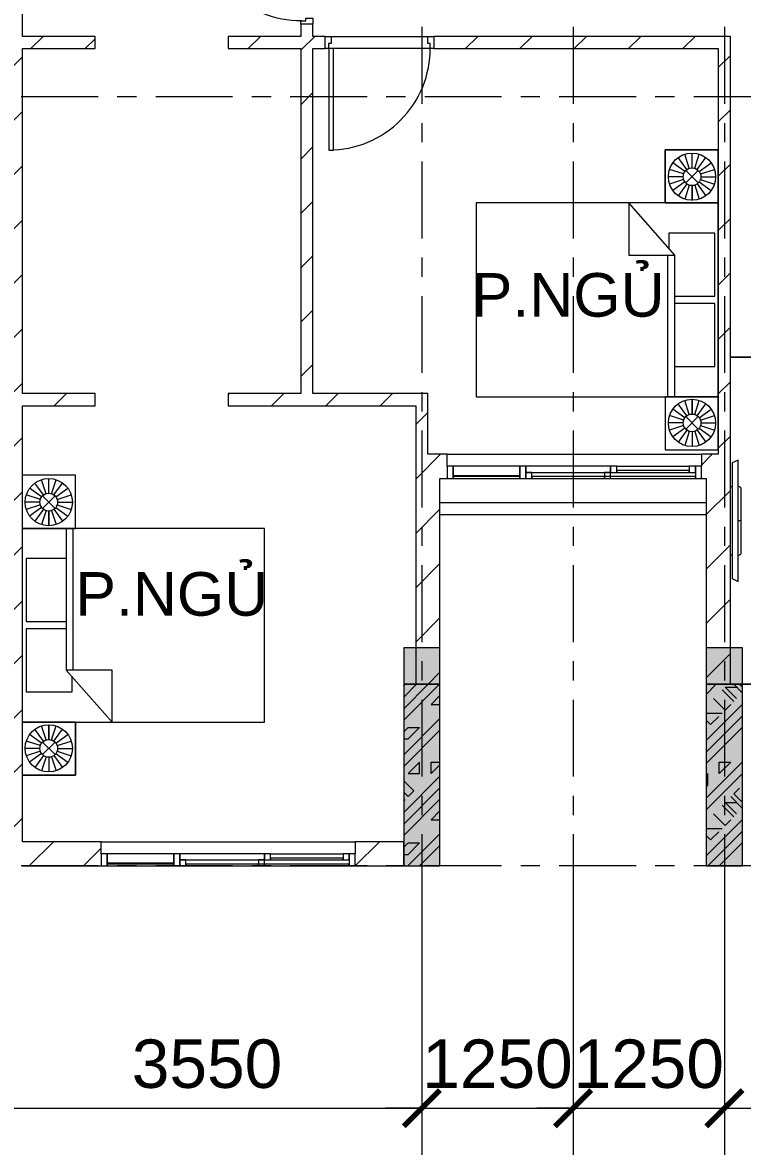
# Model space of a CAD drawing. Header units: millimetres. Extents: x -20144 to 117103, y -11426 to 48263.
# Drawn here: x 91151 to 97101, y -2317 to 6965 of the extents above; entities that cross this region are included whole.
import ezdxf

# ---------------------------------------------------------------- set-up
doc = ezdxf.new("R2010")
doc.units = ezdxf.units.MM
doc.linetypes.add('Grid Line', pattern=[22.225, 12.7, -3.175, 3.175, -3.175])
for name, color, linetype, lineweight in [('CHU', 181, 'Continuous', 5), ('CUA', 31, 'Continuous', 9), ('DIM', 1, 'Continuous', 5), ('HATCH-TUONG', 152, 'Continuous', 9), ('NET CAT', 3, 'Continuous', 5), ('NET-CAT', 3, 'Continuous', 9), ('NET-THAY', 2, 'Continuous', 15), ('THIET BI', 44, 'Continuous', 5), ('TRUC', 225, 'Continuous', 5)]:
    doc.layers.add(name, color=color, linetype=linetype, lineweight=lineweight)
doc.styles.add('Arial_4', font='arial.ttf', dxfattribs={"height": 360})
doc.styles.add('TA1', font='arial.ttf')
doc.dimstyles.new('D_200_KTx2', dxfattribs={"dimtxt": 400, "dimasz": 300, "dimexe": 300, "dimexo": 300, "dimgap": 160, "dimtad": 1, "dimdec": 0, "dimzin": 9, "dimtxsty": 'TA1', "dimblk": 'ARCHTICK', "dimcen": 1, "dimdle": 300, "dimclrd": 256, "dimclre": 256, "dimclrt": 7, "dimadec": 0, "dimazin": 0, "dimtfac": 1, "dimtdec": 0, "dimtix": 1, "dimtmove": 1, "dimatfit": 3, "dimldrblk": 'ARCHTICK', "dimfxl": 1, "dimtolj": 1, "dimtzin": 0, "dimlwd": -1, "dimlwe": -1, "dimarcsym": 0})
pattern_1 = [(45, (71095.25, 0), (-476.246, 476.246), []), (45, (71190.5, 0), (-476.246, 476.246), []), (45, (71000, 0), (-476.246, 476.246), []), (45, (71476.25, 0), (-476.246, 476.246), []), (45, (71571.5, 0), (-476.246, 476.246), []), (0, (71381, 95.25), (0, 952.5), [95.25, -857.25]), (0, (71476.25, 190.5), (0, 952.5), [95.25, -857.25]), (45, (71381, 95.25), (0, 952.491), [134.683, -1212.342]), (45, (71476.25, 95.25), (0, 952.491), [134.683, -1212.342]), (0, (71381, 95.25), (0, 952.5), [95.25, -857.25]), (90, (70904.75, 95.25), (-952.5, 6e-14), [95.25, -857.25]), (90, (71000, 95.25), (-952.5, 6e-14), [190.5, -762]), (45, (70904.75, 190.5), (0, 952.491), [134.683, -1212.342]), (90, (71762, 381), (-952.5, 6e-14), [95.25, -857.25]), (0, (71666.75, 381), (0, 952.5), [95.25, -857.25]), (45, (71666.75, 381), (0, 952.491), [134.683, -1212.342]), (0, (71857.25, 95.25), (0, 952.5), [95.25, -857.25]), (0, (71857.25, 571.5), (0, 952.5), [95.25, -857.25]), (90, (72047.75, 666.75), (-952.5, 6e-14), [95.25, -857.25]), (45, (71857.25, 571.5), (0, 952.491), [269.367, -1077.66]), (45, (71952.5, 571.5), (0, 952.491), [134.683, -1212.342]), (45, (72143, 762), (0, 952.491), [134.683, -1212.342]), (0, (72143, 857.25), (0, 952.5), [95.25, -857.25]), (90, (72143, 762), (-952.5, 6e-14), [95.25, -857.25]), (0, (71476.25, 762), (0, 952.5), [95.25, -857.25]), (0, (71666.75, 857.25), (0, 952.5), [95.25, -857.25]), (90, (71571.5, 762), (-952.5, 6e-14), [95.25, -857.25]), (90, (71666.75, 762), (-952.5, 6e-14), [95.25, -857.25]), (45, (71476.25, 762), (0, 952.491), [134.684, -1212.342]), (45, (71666.75, 762), (0, 952.491), [134.684, -1212.342]), (135, (71119, 214.8), (-952.491, 6e-14), [134.683, -1212.342]), (135, (71238.1, 333.4), (-952.491, 6e-14), [134.683, -1212.342]), (135, (71309.56, 404.8), (-952.491, 6e-14), [134.683, -1212.342]), (135, (71333.4, 428.6), (-952.491, 6e-14), [134.683, -1212.342]), (135, (71381, 476.25), (-952.491, 6e-14), [134.684, -1212.342]), (135, (71404.8, 500.06), (-952.491, 6e-14), [134.683, -1212.342]), (135, (71476.25, 571.5), (-952.491, 6e-14), [134.684, -1212.342]), (135, (71523.9, 619.1), (-952.491, 6e-14), [134.684, -1212.342]), (45, (71119, 214.8), (0, 952.491), [95.25, -1251.775]), (45, (71238.1, 333.4), (0, 952.491), [67.36, -1279.665]), (45, (71404.8, 500.06), (0, 952.491), [67.36, -1279.665]), (45, (71309.56, 595.3), (0, 952.491), [67.36, -1279.665]), (45, (71476.25, 571.5), (0, 952.491), [67.36, -1279.665]), (45, (71381, 666.75), (0, 952.491), [67.36, -1279.665]), (0, (71024.2, 309.5), (0, 952.5), [190.043, -762.457]), (0, (71238.1, 523.9), (0, 952.5), [95.25, -857.25])]
pattern_2 = [(45, (71000, 0), (-224.5064, 224.5064), [])]

# ---------------------------------------------------------------- blocks, each defined once
blk = doc.blocks.new('ALC1807-ASCENT PLAZA-KET CAU 1_rvt-1-MẶT BẰNG TẦNG 5 ĐẾN TẦNG 22')
at = {"layer": 'NET CAT'}
for points in [[(23600.5, -0.1), (23600.5, 1799.9), (23300.5, 1799.9), (23300.5, -0.1)], [(26100.5, -0.1), (26100.5, 1799.9), (25800.5, 1799.9), (25800.5, -0.1)]]:
    blk.add_hatch(color=7, dxfattribs=at).paths.add_polyline_path(points, flags=0)
at = {"layer": 'NET CAT', "color": 90, "lineweight": 13}
for p, q in [((23600.5, 1799.9), (23300.5, 1799.9)), ((23300.5, 1799.9), (23300.5, -0.1)), ((23600.5, -0.1), (23600.5, 1799.9)), ((26100.5, 1799.9), (25800.5, 1799.9)), ((25800.5, 1799.9), (25800.5, -0.1)), ((26100.5, -0.1), (26100.5, 1799.9)), ((23300.5, -0.1), (23600.5, -0.1)), ((25800.5, -0.1), (26100.5, -0.1))]:
    blk.add_line(p, q, dxfattribs=at)
blk = doc.blocks.new('X-TV - X-TV-V99-MẶT BẰNG TẦNG 23')
at = {"layer": 'THIET BI'}
for p, q in [((0, -300), (0, -10)), ((0, -10), (0, -300)), ((872.5, -25), (850, -75)), ((850, -75), (1850, -75)), ((1827.5, -25), (872.5, -25)), ((1350, -100), (1350, -75)), ((1850, -75), (1827.5, -25)), ((2699.9, -10), (2699.9, -300)), ((2699.9, -300), (2699.9, -10)), ((1090, -100), (1610, -100)), ((2699.9, -300), (0, -300)), ((0, -300), (2699.9, -300))]:
    blk.add_line(p, q, dxfattribs=at)
for centre, start_param, end_param in [((1090, -25), 0.904364, 1.570796), ((1090, -75), 1.570796, 3.141593), ((1610, -75), 3.141593, 4.712389), ((1610, -25), 4.712389, 5.378821)]:
    blk.add_ellipse(centre, major_axis=(0, 25), ratio=0.9, start_param=start_param, end_param=end_param, dxfattribs=at)
blk = doc.blocks.new('CUA PHONG NGU - Type 1-368226-MẶT BẰNG TẦNG 23')
at = {"layer": 'CUA', "lineweight": 5}
for p, q in [((-348.5, -52.3), (-348.5, 47.7)), ((-348.5, 47.7), (-298.5, 47.7)), ((-298.5, 47.7), (-298.5, -11.3)), ((501.5, 47.7), (551.5, 47.7)), ((501.5, -11.3), (501.5, 47.7)), ((551.5, 47.7), (551.5, -52.3)), ((-318.5, -52.3), (-348.5, -52.3)), ((-318.5, -11.3), (-318.5, -52.3)), ((-298.5, -11.3), (-318.5, -11.3)), ((521.5, -11.3), (501.5, -11.3)), ((521.5, -52.3), (521.5, -11.3)), ((551.5, -52.3), (521.5, -52.3))]:
    blk.add_line(p, q, dxfattribs=at)
at = {"layer": 'CUA'}
for p, q in [((-277.5, -52.3), (-317.5, -52.3)), ((-317.5, -52.3), (-317.5, -890.3)), ((-277.5, -890.3), (-277.5, -52.3)), ((-317.5, -890.3), (-277.5, -890.3))]:
    blk.add_line(p, q, dxfattribs=at)
at = {"layer": 'CUA', "lineweight": 5}
blk.add_arc((-317.5, -52.3), 838, 270, 0.5, dxfattribs=at)
blk = doc.blocks.new('X-PHONG NGU 2 - X-PHONG NGU 2_Recovery_-378306-MẶT BẰNG TẦNG 23')
at = {"layer": 'CUA'}
for p, q in [((-1000, 0), (-1050, 0)), ((-1050, 0), (-1050, -100)), ((-450, 0), (-1000, 0)), ((-1000, 0), (-1000, -75)), ((-1000, -100), (-1000, 0)), ((-450, -75), (-450, 0)), ((-400, 0), (-450, 0)), ((-450, 0), (-450, -100)), ((300, 0), (-400, 0)), ((-400, 0), (-400, -50)), ((-400, -100), (-400, 0)), ((300, -50), (300, 0)), ((350, 0), (300, 0)), ((300, 0), (300, -50)), ((350, -50), (350, 0)), ((350, 0), (950, 0)), ((1000, 0), (950, 0)), ((950, 0), (950, -50)), ((1050, 0), (1000, 0)), ((1000, 0), (1000, -100)), ((1000, -50), (1000, 0)), ((1050, -100), (1050, 0)), ((-1000, -75), (-450, -75)), ((-450, -85), (-1000, -85)), ((-1000, -85), (-1000, -100)), ((-450, -100), (-450, -85)), ((-400, -50), (300, -50)), ((-350, -50), (-400, -50)), ((-400, -50), (-400, -100)), ((-350, -100), (-350, -50)), ((250, -85), (-350, -85)), ((-350, -85), (-350, -100)), ((300, -50), (250, -50)), ((250, -50), (250, -100)), ((1000, -85), (250, -85)), ((250, -85), (250, -100)), ((250, -100), (250, -85)), ((300, -50), (350, -50)), ((300, -100), (300, -50)), ((950, -35), (350, -35)), ((350, -35), (350, -50)), ((350, -50), (950, -50)), ((950, -50), (950, -35)), ((950, -50), (1000, -50)), ((1000, -100), (1000, -85)), ((-1050, -100), (-1000, -100)), ((-1000, -100), (-450, -100)), ((-450, -100), (-400, -100)), ((-400, -100), (-350, -100)), ((-350, -100), (250, -100)), ((250, -100), (1000, -100)), ((250, -100), (300, -100)), ((1000, -100), (1050, -100))]:
    blk.add_line(p, q, dxfattribs=at)
blk = doc.blocks.new('X-GIUONG - X-GIUONG-V97-MẶT BẰNG TẦNG 23')
at = {"layer": 'THIET BI'}
for p, q in [((-1239, -0.1), (-1239, -439)), ((-1239, -439), (-1239, -0.1)), ((-1059.6, -158.2), (-1131.2, -59.5)), ((-1039.2, -147.8), (-1076.9, -31.8)), ((-1016.6, -144.2), (-1016.6, -22.2)), ((-993.9, -147.8), (-956.3, -31.8)), ((-973.5, -158.2), (-901.9, -59.5)), ((-800, -439), (-800, -0.1)), ((-800, -0.1), (-800, -2000)), ((-800, -0.1), (-800, -439)), ((-800, -0.1), (-800, -2000)), ((-550, -30), (-550, -410)), ((-30, -30), (-550, -30)), ((-30, -360), (-30, -30)), ((30, -30), (30, -360)), ((550, -30), (30, -30)), ((550, -360), (550, -30)), ((800, -0.1), (800, -439)), ((800, -2000), (800, -0.1)), ((800, -0.1), (800, -439)), ((800, -2000), (800, -0.1)), ((973.5, -158.2), (901.9, -59.5)), ((993.9, -147.8), (956.3, -31.8)), ((1016.6, -144.2), (1016.6, -22.2)), ((1039.2, -147.8), (1076.9, -31.8)), ((1059.6, -158.2), (1131.2, -59.5)), ((1239, -439), (1239, -0.1)), ((1239, -439), (1239, -0.1)), ((-1086.1, -194.8), (-1202.1, -157.1)), ((-1075.8, -174.4), (-1174.4, -102.7)), ((-1068.3, -269.1), (-964.8, -165.6)), ((-1068.3, -165.6), (-964.8, -269.1)), ((-957.4, -174.4), (-858.7, -102.7)), ((-947, -194.8), (-831, -157.1)), ((947, -194.8), (831, -157.1)), ((957.4, -174.4), (858.7, -102.7)), ((1068.3, -269.1), (964.8, -165.6)), ((1068.3, -165.6), (964.8, -269.1)), ((1075.8, -174.4), (1174.4, -102.7)), ((1086.1, -194.8), (1202.1, -157.1)), ((-1089.7, -217.4), (-1211.7, -217.4)), ((-1086.1, -240), (-1202.1, -277.7)), ((-1075.8, -260.4), (-1174.4, -332.1)), ((-1059.6, -276.6), (-1131.2, -375.2)), ((-973.5, -276.6), (-901.9, -375.2)), ((-957.4, -260.4), (-858.7, -332.1)), ((-947, -240), (-831, -277.7)), ((-943.4, -217.4), (-821.4, -217.4)), ((-821.4, -217.4), (-943.4, -217.4)), ((943.4, -217.4), (821.4, -217.4)), ((821.4, -217.4), (943.4, -217.4)), ((947, -240), (831, -277.7)), ((957.4, -260.4), (858.7, -332.1)), ((973.5, -276.6), (901.9, -375.2)), ((1059.6, -276.6), (1131.2, -375.2)), ((1075.8, -260.4), (1174.4, -332.1)), ((1086.1, -240), (1202.1, -277.7)), ((1089.7, -217.4), (1211.7, -217.4)), ((-1039.2, -287), (-1076.9, -402.9)), ((-1016.6, -290.5), (-1016.6, -412.5)), ((-993.9, -287), (-956.3, -402.9)), ((-370, -360), (-800, -740)), ((-370, -740), (-370, -360)), ((800, -360), (-370, -360)), ((993.9, -287), (956.3, -402.9)), ((1016.6, -290.5), (1016.6, -412.5)), ((1039.2, -287), (1076.9, -402.9)), ((-1239, -439), (-800, -439)), ((-800, -439), (-1239, -439)), ((-550, -410), (-420, -410)), ((-370, -420), (800, -420)), ((800, -439), (1239, -439)), ((800, -439), (1239, -439)), ((-800, -740), (-370, -740)), ((-800, -2000), (800, -2000)), ((-800, -2000), (800, -2000))]:
    blk.add_line(p, q, dxfattribs=at)
for centre, radius in [((-1016.6, -217.4), 195.1), ((1016.6, -217.4), 195.1), ((-1016.6, -217.4), 73.2), ((1016.6, -217.4), 73.2)]:
    blk.add_circle(centre, radius, dxfattribs=at)
blk = doc.blocks.new('X-GIUONG - X-GIUONG-V64-MẶT BẰNG TẦNG 23')
at = {"layer": 'THIET BI'}
for p, q in [((-800, 0), (-1239, 0)), ((-1239, 0), (-1239, -439)), ((-1239, 0), (-800, 0)), ((-1239, -439), (-1239, 0)), ((-1059.6, -158.2), (-1131.2, -59.5)), ((-1039.2, -147.8), (-1076.9, -31.8)), ((-1016.6, -144.2), (-1016.6, -22.2)), ((-993.9, -147.8), (-956.3, -31.8)), ((-973.5, -158.2), (-901.9, -59.5)), ((-800, -439), (-800, 0)), ((800, 0), (-800, 0)), ((-800, 0), (-800, -2000)), ((800, 0), (-800, 0)), ((-800, 0), (-800, -439)), ((-800, 0), (-800, -2000)), ((-550, -30), (-550, -410)), ((-30, -30), (-550, -30)), ((-30, -360), (-30, -30)), ((30, -30), (30, -360)), ((550, -30), (30, -30)), ((550, -360), (550, -30)), ((1239, 0), (800, 0)), ((800, 0), (800, -439)), ((800, -2000), (800, 0)), ((1239, 0), (800, 0)), ((800, 0), (800, -439)), ((800, -2000), (800, 0)), ((973.5, -158.2), (901.9, -59.5)), ((993.9, -147.8), (956.3, -31.8)), ((1016.6, -144.2), (1016.6, -22.2)), ((1039.2, -147.8), (1076.9, -31.8)), ((1059.6, -158.2), (1131.2, -59.5)), ((1239, -439), (1239, 0)), ((1239, -439), (1239, 0)), ((-1086.1, -194.8), (-1202.1, -157.1)), ((-1075.8, -174.4), (-1174.4, -102.7)), ((-1068.3, -269.1), (-964.8, -165.6)), ((-1068.3, -165.6), (-964.8, -269.1)), ((-957.4, -174.4), (-858.7, -102.7)), ((-947, -194.8), (-831, -157.1)), ((947, -194.8), (831, -157.1)), ((957.4, -174.4), (858.7, -102.7)), ((1068.3, -269.1), (964.8, -165.6)), ((1068.3, -165.6), (964.8, -269.1)), ((1075.8, -174.4), (1174.4, -102.7)), ((1086.1, -194.8), (1202.1, -157.1)), ((-1089.7, -217.4), (-1211.7, -217.4)), ((-1086.1, -240), (-1202.1, -277.7)), ((-1075.8, -260.4), (-1174.4, -332.1)), ((-1059.6, -276.6), (-1131.2, -375.2)), ((-973.5, -276.6), (-901.9, -375.2)), ((-957.4, -260.4), (-858.7, -332.1)), ((-947, -240), (-831, -277.7)), ((-943.4, -217.4), (-821.4, -217.4)), ((-821.4, -217.4), (-943.4, -217.4)), ((943.4, -217.4), (821.4, -217.4)), ((821.4, -217.4), (943.4, -217.4)), ((947, -240), (831, -277.7)), ((957.4, -260.4), (858.7, -332.1)), ((973.5, -276.6), (901.9, -375.2)), ((1059.6, -276.6), (1131.2, -375.2)), ((1075.8, -260.4), (1174.4, -332.1)), ((1086.1, -240), (1202.1, -277.7)), ((1089.7, -217.4), (1211.7, -217.4)), ((-1039.2, -287), (-1076.9, -402.9)), ((-1016.6, -290.5), (-1016.6, -412.5)), ((-993.9, -287), (-956.3, -402.9)), ((-370, -360), (-800, -740)), ((-370, -740), (-370, -360)), ((800, -360), (-370, -360)), ((993.9, -287), (956.3, -402.9)), ((1016.6, -290.5), (1016.6, -412.5)), ((1039.2, -287), (1076.9, -402.9)), ((-1239, -439), (-800, -439)), ((-800, -439), (-1239, -439)), ((-550, -410), (-420, -410)), ((-370, -420), (800, -420)), ((800, -439), (1239, -439)), ((800, -439), (1239, -439)), ((-800, -740), (-370, -740)), ((-800, -2000), (800, -2000)), ((-800, -2000), (800, -2000))]:
    blk.add_line(p, q, dxfattribs=at)
for centre, radius in [((-1016.6, -217.4), 195.1), ((1016.6, -217.4), 195.1), ((-1016.6, -217.4), 73.2), ((1016.6, -217.4), 73.2)]:
    blk.add_circle(centre, radius, dxfattribs=at)
blk = doc.blocks.new('_ArchTick')
at = {"color": 0, "const_width": 0.15}
blk.add_lwpolyline([(-0.5, -0.5), (0.5, 0.5)], dxfattribs=at)
blk = doc.blocks.new('*D674')
at = {"layer": 'Defpoints', "color": 0, "transparency": 16777216}
for p in [(88000.5, -0.1), (90900.5, -0.1), (90900.5, -2000.1)]:
    blk.add_point(p, dxfattribs=at)
at = {"layer": 'DIM', "transparency": 16777216}
for p, q in [((88000.5, -300.1), (88000.5, -2300.1)), ((90900.5, -300.1), (90900.5, -2300.1)), ((87700.5, -2000.1), (91200.5, -2000.1))]:
    blk.add_line(p, q, dxfattribs=at)
at = {"layer": 'DIM', "transparency": 16777216, "xscale": 300, "yscale": 300, "zscale": 300, "rotation": 180}
blk.add_blockref('_ArchTick', (88000.5, -2000.1), dxfattribs=at)
at = {"layer": 'DIM', "transparency": 16777216, "xscale": 300, "yscale": 300, "zscale": 300}
blk.add_blockref('_ArchTick', (90900.5, -2000.1), dxfattribs=at)
at = {"layer": 'DIM', "color": 7, "transparency": 16777216, "insert": (89450.5, -1635.8), "char_height": 400, "attachment_point": 5, "style": 'TA1'}
blk.add_mtext('\\A1;2900', dxfattribs=at)
blk = doc.blocks.new('*D675')
at = {"layer": 'Defpoints', "color": 0, "transparency": 16777216}
for p in [(90900.5, -0.1), (94450.5, -0.1), (94450.5, -2000.1)]:
    blk.add_point(p, dxfattribs=at)
at = {"layer": 'DIM', "transparency": 16777216}
for p, q in [((90900.5, -300.1), (90900.5, -2300.1)), ((94450.5, -300.1), (94450.5, -2300.1)), ((90600.5, -2000.1), (94750.5, -2000.1))]:
    blk.add_line(p, q, dxfattribs=at)
at = {"layer": 'DIM', "transparency": 16777216, "xscale": 300, "yscale": 300, "zscale": 300, "rotation": 180}
blk.add_blockref('_ArchTick', (90900.5, -2000.1), dxfattribs=at)
at = {"layer": 'DIM', "transparency": 16777216, "xscale": 300, "yscale": 300, "zscale": 300}
blk.add_blockref('_ArchTick', (94450.5, -2000.1), dxfattribs=at)
at = {"layer": 'DIM', "color": 7, "transparency": 16777216, "insert": (92675.5, -1635.7), "char_height": 400, "attachment_point": 5, "style": 'TA1'}
blk.add_mtext('\\A1;3550', dxfattribs=at)
blk = doc.blocks.new('*D676')
at = {"layer": 'Defpoints', "color": 0, "transparency": 16777216}
for p in [(94450.5, -0.1), (95700.5, -0.1), (95700.5, -2000.1)]:
    blk.add_point(p, dxfattribs=at)
at = {"layer": 'DIM', "transparency": 16777216}
for p, q in [((94450.5, -300.1), (94450.5, -2300.1)), ((95700.5, -300.1), (95700.5, -2300.1)), ((94450.5, -2000.1), (94150.5, -2000.1)), ((94450.5, -2000.1), (95700.5, -2000.1)), ((95700.5, -2000.1), (96000.5, -2000.1))]:
    blk.add_line(p, q, dxfattribs=at)
at = {"layer": 'DIM', "transparency": 16777216, "xscale": 300, "yscale": 300, "zscale": 300}
blk.add_blockref('_ArchTick', (94450.5, -2000.1), dxfattribs=at)
at = {"layer": 'DIM', "transparency": 16777216, "xscale": 300, "yscale": 300, "zscale": 300, "rotation": 180}
blk.add_blockref('_ArchTick', (95700.5, -2000.1), dxfattribs=at)
at = {"layer": 'DIM', "color": 7, "transparency": 16777216, "insert": (95075.5, -1635.8), "char_height": 400, "attachment_point": 5, "style": 'TA1'}
blk.add_mtext('\\A1;1250', dxfattribs=at)
blk = doc.blocks.new('*D677')
at = {"layer": 'Defpoints', "color": 0, "transparency": 16777216}
for p in [(95700.5, -0.1), (96950.5, -0.1), (96950.5, -2000.1)]:
    blk.add_point(p, dxfattribs=at)
at = {"layer": 'DIM', "transparency": 16777216}
for p, q in [((95700.5, -300.1), (95700.5, -2300.1)), ((96950.5, -300.1), (96950.5, -2300.1)), ((95700.5, -2000.1), (95400.5, -2000.1)), ((95700.5, -2000.1), (96950.5, -2000.1)), ((96950.5, -2000.1), (97250.5, -2000.1))]:
    blk.add_line(p, q, dxfattribs=at)
at = {"layer": 'DIM', "transparency": 16777216, "xscale": 300, "yscale": 300, "zscale": 300}
blk.add_blockref('_ArchTick', (95700.5, -2000.1), dxfattribs=at)
at = {"layer": 'DIM', "transparency": 16777216, "xscale": 300, "yscale": 300, "zscale": 300, "rotation": 180}
blk.add_blockref('_ArchTick', (96950.5, -2000.1), dxfattribs=at)
at = {"layer": 'DIM', "color": 7, "transparency": 16777216, "insert": (96325.5, -1635.8), "char_height": 400, "attachment_point": 5, "style": 'TA1'}
blk.add_mtext('\\A1;1250', dxfattribs=at)
blk = doc.blocks.new('*D678')
at = {"layer": 'Defpoints', "color": 0, "transparency": 16777216}
for p in [(96950.5, -0.1), (99050.5, -0.1), (99050.5, -2000.1)]:
    blk.add_point(p, dxfattribs=at)
at = {"layer": 'DIM', "transparency": 16777216}
for p, q in [((96950.5, -300.1), (96950.5, -2300.1)), ((99050.5, -300.1), (99050.5, -2300.1)), ((96650.5, -2000.1), (99350.5, -2000.1))]:
    blk.add_line(p, q, dxfattribs=at)
at = {"layer": 'DIM', "transparency": 16777216, "xscale": 300, "yscale": 300, "zscale": 300, "rotation": 180}
blk.add_blockref('_ArchTick', (96950.5, -2000.1), dxfattribs=at)
at = {"layer": 'DIM', "transparency": 16777216, "xscale": 300, "yscale": 300, "zscale": 300}
blk.add_blockref('_ArchTick', (99050.5, -2000.1), dxfattribs=at)
at = {"layer": 'DIM', "color": 7, "transparency": 16777216, "insert": (98000.5, -1635.8), "char_height": 400, "attachment_point": 5, "style": 'TA1'}
blk.add_mtext('\\A1;2100', dxfattribs=at)

msp = doc.modelspace()

# ---------------------------------------------------------------- hatches: boundary and pattern name
at = {"layer": 'HATCH-TUONG', "lineweight": 5}
h = msp.add_hatch(dxfattribs=at)
h.set_pattern_fill('FP_4', color=256, style=0, pattern_type=2)
h.set_pattern_definition(pattern_2)
h.paths.add_polyline_path([(91150.5, 199.9), (91150.5, 9600), (90950.5, 9600), (90950.5, 199.9)], flags=0)
h = msp.add_hatch(dxfattribs=at)
h.set_pattern_fill('FP_4', color=256, style=0, pattern_type=2)
h.set_pattern_definition(pattern_2)
h.paths.add_polyline_path([(93550.5, 3900), (93550.5, 6750), (93450.5, 6750), (93450.5, 3900)], flags=0)
h.paths.add_polyline_path([(93550.5, 6850), (93550.5, 6950), (93450.5, 6950), (93450.5, 6850)], flags=0)
h.paths.add_polyline_path([(93550.5, 7850), (93550.5, 7950), (93450.5, 7950), (93450.5, 7850)], flags=0)
h = msp.add_hatch(dxfattribs=at)
h.set_pattern_fill('FP_4', color=256, style=0, pattern_type=2)
h.set_pattern_definition(pattern_2)
h.paths.add_polyline_path([(91750.5, 6750), (91750.5, 6850), (91150.5, 6850), (91150.5, 6750)], flags=0)
h = msp.add_hatch(dxfattribs=at)
h.set_pattern_fill('FP_4', color=256, style=0, pattern_type=2)
h.set_pattern_definition(pattern_2)
h.paths.add_polyline_path([(96900.5, 6750), (96900.5, 6850), (94550.5, 6850), (94550.5, 6750), (96012.4, 6750)], flags=0)
h.paths.add_polyline_path([(93650.5, 6750), (93650.5, 6850), (92850.5, 6850), (92850.5, 6750), (93550.5, 6750)], flags=0)
h = msp.add_hatch(dxfattribs=at)
h.set_pattern_fill('FP_4', color=256, style=0, pattern_type=2)
h.set_pattern_definition(pattern_2)
h.paths.add_polyline_path([(97000.5, 3300), (97000.5, 6850), (96900.5, 6850), (96900.5, 3300)], flags=0)
h = msp.add_hatch(dxfattribs=at)
h.set_pattern_fill('FP_4', color=256, style=0, pattern_type=2)
h.set_pattern_definition(pattern_2)
h.paths.add_polyline_path([(91750.5, 3800), (91750.5, 3900), (91150.5, 3900), (91150.5, 3800)], flags=0)
h = msp.add_hatch(dxfattribs=at)
h.set_pattern_fill('FP_4', color=256, style=0, pattern_type=2)
h.set_pattern_definition(pattern_2)
h.paths.add_polyline_path([(94400.5, 3800), (94500.5, 3800), (94500.5, 3900), (92850.5, 3900), (92850.5, 3800), (93967.1, 3800)], flags=0)
h = msp.add_hatch(dxfattribs=at)
h.set_pattern_fill('FP_4', color=256, style=0, pattern_type=2)
h.set_pattern_definition(pattern_2)
h.paths.add_polyline_path([(94500.5, 3400), (94500.5, 3800), (94400.5, 3800), (94400.5, 3400)], flags=0)
h = msp.add_hatch(dxfattribs=at)
h.set_pattern_fill('FP_4', color=256, style=0, pattern_type=2)
h.set_pattern_definition(pattern_2)
h.paths.add_polyline_path([(96800.5, 3200), (96800.5, 3300), (96900.5, 3300), (96900.5, 3400), (96760.5, 3400), (96760.5, 3200)], flags=0)
h.paths.add_polyline_path([(94660.5, 3200), (94660.5, 3400), (94400.5, 3400), (94400.5, 3200), (94600.5, 3200)], flags=0)
h = msp.add_hatch(dxfattribs=at)
h.set_pattern_fill('FP_4', color=256, style=0, pattern_type=2)
h.set_pattern_definition(pattern_2)
h.paths.add_polyline_path([(96800.5, 1499.9), (97000.5, 1499.9), (97000.5, 3300), (96800.5, 3300), (96800.5, 2114.6)], flags=0)
h = msp.add_hatch(dxfattribs=at)
h.set_pattern_fill('FP_4', color=256, style=0, pattern_type=2)
h.set_pattern_definition(pattern_2)
h.paths.add_polyline_path([(94400.5, 1500), (94600.5, 1500), (94600.5, 3200), (94400.5, 3200), (94400.5, 2114.6)], flags=0)
h = msp.add_hatch(dxfattribs=at)
h.set_pattern_fill('FP_4', color=256, style=0, pattern_type=2)
h.set_pattern_definition(pattern_2)
h.paths.add_polyline_path([(89876.6, -0.1), (91150.5, -0.1), (91150.5, 199.9), (88200.5, 199.9), (88200.5, -0.1)], flags=0)
h = msp.add_hatch(dxfattribs=at)
h.set_pattern_fill('FP_4', color=256, style=0, pattern_type=2)
h.set_pattern_definition(pattern_2)
h.paths.add_polyline_path([(94300.5, 0.1), (94300.5, 200.1), (93900.5, 200.1), (93900.5, 0.1), (93967.1, 0.1)], flags=0)
h.paths.add_polyline_path([(91800.5, 0.1), (91800.5, 200.1), (91150.5, 200.1), (91150.5, 0.1)], flags=0)
at = {"layer": 'NET CAT'}
h = msp.add_hatch(dxfattribs=at)
h.set_pattern_fill('FP_1', color=256, style=0, pattern_type=2)
h.set_pattern_definition(pattern_1)
h.paths.add_polyline_path([(94600.5, -0.1), (94600.5, 1499.9), (94300.5, 1499.9), (94300.5, -0.1)], flags=0)
h = msp.add_hatch(dxfattribs=at)
h.set_pattern_fill('FP_1', color=256, style=0, pattern_type=2)
h.set_pattern_definition(pattern_1)
h.paths.add_polyline_path([(97100.5, -0.1), (97100.5, 1499.9), (96800.5, 1499.9), (96800.5, -0.1)], flags=0)

# ---------------------------------------------------------------- linework, layer by layer
at = {"layer": 'NET CAT', "lineweight": 13}
for p, q in [((94600.5, 1499.9), (94300.5, 1499.9)), ((94300.5, 1499.9), (94300.5, -0.1)), ((94600.5, -0.1), (94600.5, 1499.9)), ((97100.5, 1499.9), (96800.5, 1499.9)), ((96800.5, 1499.9), (96800.5, -0.1)), ((97100.5, -0.1), (97100.5, 1499.9)), ((94300.5, -0.1), (94600.5, -0.1)), ((96800.5, -0.1), (97100.5, -0.1))]:
    msp.add_line(p, q, dxfattribs=at)
at = {"layer": 'NET-CAT', "lineweight": 15}
for p, q in [((91150.5, 6850), (91150.5, 7950)), ((93450.5, 6950), (93450.5, 6850)), ((93550.5, 6950), (93450.5, 6950)), ((93550.5, 6850), (93550.5, 6950)), ((91750.5, 6850), (91150.5, 6850)), ((91750.5, 6750), (91750.5, 6850)), ((93450.5, 6850), (92850.5, 6850)), ((92850.5, 6850), (92850.5, 6750)), ((93650.5, 6850), (93550.5, 6850)), ((93650.5, 6750), (93650.5, 6850)), ((96900.5, 6850), (94550.5, 6850)), ((94550.5, 6850), (94550.5, 6750)), ((97000.5, 6850), (96900.5, 6850)), ((97000.5, 3300), (97000.5, 6850)), ((91150.5, 3900), (91150.5, 6750)), ((91150.5, 6750), (91750.5, 6750)), ((92850.5, 6750), (93450.5, 6750)), ((93450.5, 6750), (93450.5, 3900)), ((93550.5, 6750), (93650.5, 6750)), ((93550.5, 3900), (93550.5, 6750)), ((94550.5, 6750), (96900.5, 6750)), ((96900.5, 6750), (96900.5, 3400)), ((91750.5, 3900), (91150.5, 3900)), ((91750.5, 3800), (91750.5, 3900)), ((93450.5, 3900), (92850.5, 3900)), ((92850.5, 3900), (92850.5, 3800)), ((94500.5, 3900), (93550.5, 3900)), ((94500.5, 3800), (94500.5, 3900)), ((91150.5, 199.9), (91150.5, 3800)), ((91150.5, 3800), (91750.5, 3800)), ((92850.5, 3800), (94400.5, 3800)), ((94400.5, 3800), (94400.5, 3400)), ((94500.5, 3400), (94500.5, 3800)), ((94400.5, 3400), (94400.5, 3200)), ((94660.5, 3400), (94500.5, 3400)), ((94660.5, 3300), (94660.5, 3400)), ((96900.5, 3400), (96760.5, 3400)), ((96760.5, 3400), (96760.5, 3300)), ((97000.5, 1499.9), (97000.5, 3300)), ((94400.5, 3200), (94400.5, 1500)), ((94600.5, 3200), (94660.5, 3200)), ((94600.5, 1500), (94600.5, 3200)), ((96760.5, 3200), (96800.5, 3200)), ((96800.5, 3200), (96800.5, 1499.9)), ((94400.5, 1500), (94600.5, 1500)), ((96800.5, 1499.9), (97000.5, 1499.9)), ((91800.5, 200.1), (91150.5, 200.1)), ((91800.5, 100.1), (91800.5, 200.1)), ((94300.5, 200.1), (93900.5, 200.1)), ((93900.5, 200.1), (93900.5, 100.1)), ((94300.5, 0.1), (94300.5, 200.1)), ((91150.5, 0.1), (91800.5, 0.1)), ((93900.5, 0.1), (94300.5, 0.1))]:
    msp.add_line(p, q, dxfattribs=at)
at = {"layer": 'NET-THAY', "lineweight": 9}
for p, q in [((93700.5, 6850), (94500.5, 6850)), ((94520.5, 6750), (93721.5, 6750)), ((94660.5, 3400), (96760.5, 3400)), ((94600.5, 3000), (96800.5, 3000)), ((96800.5, 2900), (94600.5, 2900)), ((94300.5, 1500), (94400.5, 1500)), ((91800.5, 200.1), (93900.5, 200.1))]:
    msp.add_line(p, q, dxfattribs=at)
at = {"layer": 'TRUC', "linetype": 'Grid Line', "ltscale": 50}
for p, q in [((94450.5, 43599.9), (94450.5, -4500.1)), ((95700.5, 43599.9), (95700.5, -7167.6)), ((96950.5, 43599.9), (96950.5, -4500.1)), ((114000.5, 6349.9), (58907.6, 6349.9)), ((114000.5, -0.1), (58907.6, -0.1))]:
    msp.add_line(p, q, dxfattribs=at)

# ---------------------------------------------------------------- block references
at = {"lineweight": 5}
msp.add_blockref('ALC1807-ASCENT PLAZA-KET CAU 1_rvt-1-MẶT BẰNG TẦNG 5 ĐẾN TẦNG 22', (71000, -0.1), dxfattribs=at)
at = {"lineweight": 9}
for name, p, rotation in [('CUA PHONG NGU - Type 1-368226-MẶT BẰNG TẦNG 23', (93502.8, 7501.4), 270), ('X-GIUONG - X-GIUONG-V64-MẶT BẰNG TẦNG 23', (96900.5, 4674.9), 270), ('X-TV - X-TV-V99-MẶT BẰNG TẦNG 23', (96990.5, 1500), 90), ('X-GIUONG - X-GIUONG-V97-MẶT BẰNG TẦNG 23', (91150.5, 1987.5), 90)]:
    msp.add_blockref(name, p, dxfattribs=dict(at, rotation=rotation))
for name, p in [('CUA PHONG NGU - Type 1-368226-MẶT BẰNG TẦNG 23', (93999.1, 6802.2)), ('X-PHONG NGU 2 - X-PHONG NGU 2_Recovery_-378306-MẶT BẰNG TẦNG 23', (95710.5, 3300)), ('X-PHONG NGU 2 - X-PHONG NGU 2_Recovery_-378306-MẶT BẰNG TẦNG 23', (92850.5, 100.1))]:
    msp.add_blockref(name, p, dxfattribs=at)

# ---------------------------------------------------------------- texts
at = {"layer": 'CHU', "color": 7, "char_height": 360, "width": 1577.62, "attachment_point": 3, "line_spacing_factor": 0.936439, "style": 'Arial_4'}
for insert in [(96456, 4895.6), (93180.3, 2426.3)]:
    msp.add_mtext('\\pt2540,5080,7620,10160,12700,15240,17780,20320,22860,25400,27940,30480,33020,35560,38100,40640,43180,45720,48260,50800,53340,55880,58420,60960,63500,66040,68580,71120,73660,76200,78740,81280;P.NGỦ', dxfattribs=dict(at, insert=insert))

# ---------------------------------------------------------------- dimensions: what is measured, and where the dimension line sits
at = {"layer": 'DIM'}
for base, p1, p2, picture, middle in [((90900.5, -2000.1), (88000.5, -0.1), (90900.5, -0.1), '*D674', (89450.5, -1635.8)), ((94450.5, -2000.1), (90900.5, -0.1), (94450.5, -0.1), '*D675', (92675.5, -1635.7)), ((95700.5, -2000.1), (94450.5, -0.1), (95700.5, -0.1), '*D676', (95075.5, -1635.8)), ((96950.5, -2000.1), (95700.5, -0.1), (96950.5, -0.1), '*D677', (96325.5, -1635.8)), ((99050.5, -2000.1), (96950.5, -0.1), (99050.5, -0.1), '*D678', (98000.5, -1635.8))]:
    dim = msp.add_linear_dim(base=base, p1=p1, p2=p2, dimstyle='D_200_KTx2', dxfattribs=at)
    dim.commit()
    dim.dimension.update_dxf_attribs({"geometry": picture, "text_midpoint": middle})

doc.saveas('drawing.dxf')
